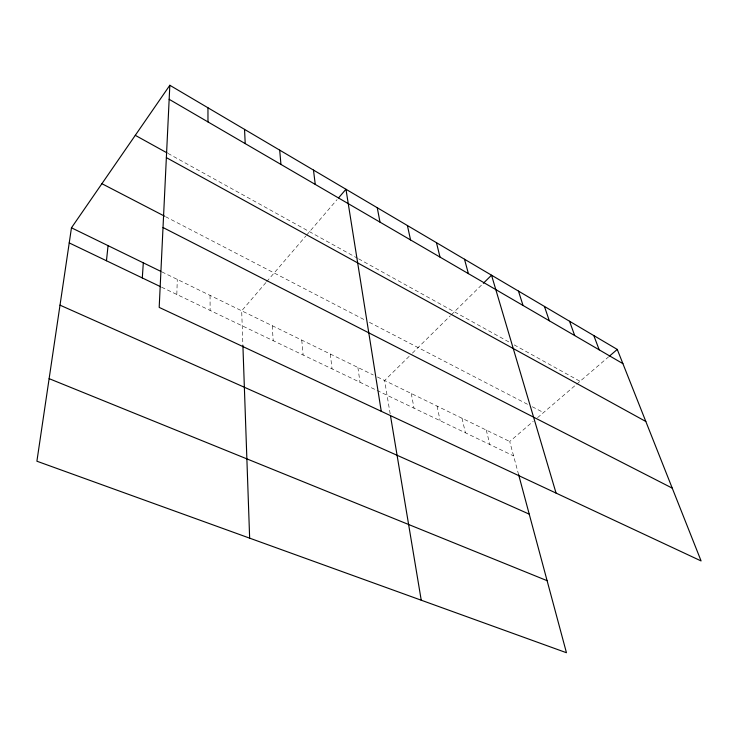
<?xml version="1.0" encoding="UTF-8"?>
<svg xmlns="http://www.w3.org/2000/svg" width="738" height="738" viewBox="0 0 738 738"><rect width="100%" height="100%" fill="white"/><g stroke="black" fill="none" stroke-linecap="round" stroke-linejoin="round"><path stroke-width="0.55" stroke-dasharray="3.69 2.77" d="M176.825 294.49L177.286 279.407M265.929 282.562L241.686 310.809L242.903 345.513M266.676 281.685L305.809 236.068M306.556 235.201L337.1 199.592M409.193 356.297L384.609 380.504L390.291 414.553M412.422 353.115L450.374 315.744M451.167 314.951L482.532 284.065M518.63 474.672L509.718 441.509L533.251 421.352M537.532 417.699L575.834 384.904M576.673 384.184L608.702 356.758M161.594 287.183L376.048 389.978M377.053 390.457L513.583 455.909M161.843 271.879L373.308 374.987M377.422 376.998L509.718 441.509M165.543 216.677L365.421 320.274M369.387 322.331L528.187 404.636M532.273 406.749L543.509 412.57M167.969 153.403L357.589 258.282M358.585 258.826L510.179 342.672M514.202 344.895L580.031 381.306M486.25 430.06L489.875 444.534M462.043 418.252L465.401 432.809M437.053 406.075L440.143 420.697M411.26 393.492L414.046 408.188M357.893 367.469L360.015 382.293M330.283 354.009L332.054 368.889M301.75 340.098L303.134 355.024M272.23 325.707L273.198 340.679M210.062 295.385L210.109 310.44"/><path stroke-width="1.11" d="M169.832 85.276L159.187 307.405L701.1 560.945L617.263 349.425L169.832 85.276L71.466 227.802L36.9 461.213L566.452 652.724L518.63 474.672M142.305 277.94L143.31 262.839M106.457 260.763L108.062 245.653M338.576 197.867L345.965 189.26L381.26 411.306M483.353 283.263L491.536 275.2L556.065 493.085M609.56 356.02L617.263 349.425M49.123 378.649L547.098 580.677M60.009 305.154L529.229 514.137M69.224 242.913L160.58 286.704M71.466 227.802L160.819 271.372M163.015 227.525L672.235 488.122M101.909 183.697L164.519 216.151M166.364 157.628L645.824 421.481M135.285 135.331L166.972 152.858M169.159 99.307L622.909 363.649M593.804 335.569L599.21 349.849M569.533 321.242L574.69 335.559M544.432 306.427L549.321 320.781M518.454 291.086L523.039 305.467M464.479 259.222L468.409 273.65M436.453 242.673L440.014 257.101M407.394 225.524L410.568 239.951M377.256 207.729L380.005 222.138M390.476 415.669L421.232 600.206M313.475 170.072L315.255 184.426M279.693 150.128L280.938 164.426M244.546 129.381L245.21 143.606M242.903 345.513L249.647 538.15M207.959 107.785L207.978 121.927"/></g></svg>
